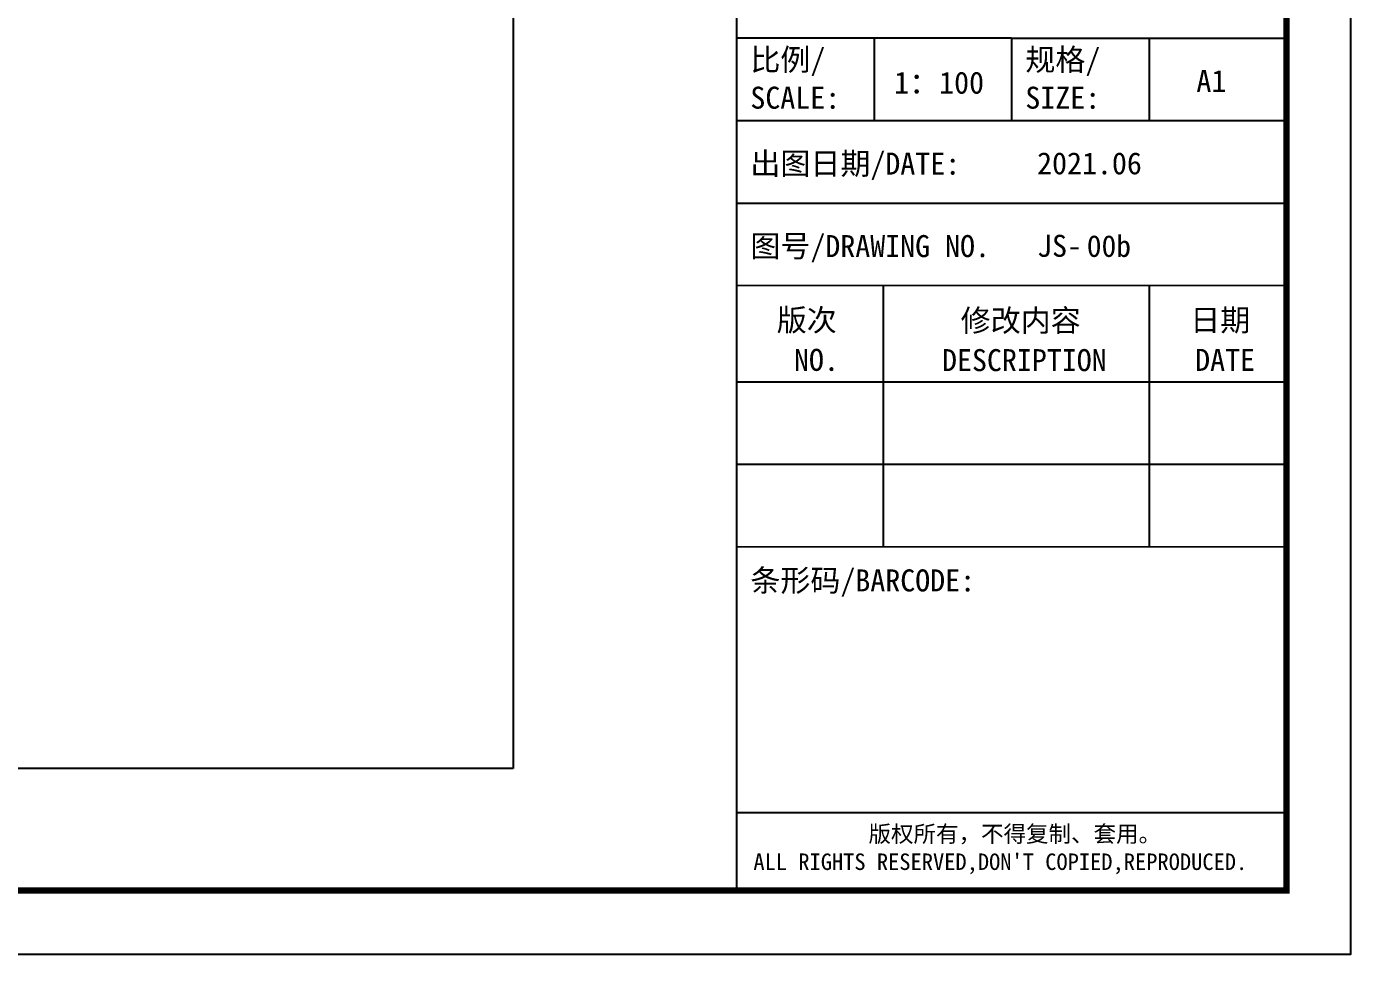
# Paper-space layout 'Layout1' of a CAD drawing. Extents: x 52 to 242751, y 71 to 90516.
# Drawn here: x 104211 to 118852, y 48516 to 58778 of the extents above; entities that cross this region are included whole.
import ezdxf
from ezdxf.enums import TextEntityAlignment as Align

# ---------------------------------------------------------------- set-up
doc = ezdxf.new("R2010")
doc.units = 0
doc.header["$LTSCALE"] = 10
doc.header["$MEASUREMENT"] = 0
doc.layers.get('0').update_dxf_attribs({"linetype": 'CONTINUOUS'})
for name, color, linetype in [('8', 8, 'CONTINUOUS'), ('BORDER', 7, 'CONTINUOUS'), ('PUB_TITLE', 4, 'CONTINUOUS')]:
    doc.layers.add(name, color=color, linetype=linetype)
doc.styles.add('-宋体', font='', dxfattribs={"width": 0.8})
doc.styles.get('-宋体').set_extended_font_data('SimSun')

# ---------------------------------------------------------------- blocks, each defined once
blk = doc.blocks.new('TQ1')
at = {"layer": 'PUB_TITLE'}
for p, q in [((-46855, -409155), (-49855, -409155)), ((-48355, -409155), (-48355, -410055)), ((-46855, -409155), (-46855, -410055)), ((-46855, -409155), (-43855, -409155)), ((-45355, -409155), (-45355, -410055)), ((-49855, -410055), (-43855, -410055)), ((-49855, -410955), (-43855, -410955)), ((-48255, -411855), (-48255, -414705)), ((-45355, -411855), (-45355, -414705)), ((-49855, -412905), (-43855, -412905)), ((-49855, -413805), (-43855, -413805))]:
    blk.add_line(p, q, dxfattribs=at)
at = {"layer": 'PUB_TITLE', "const_width": 20}
for points in [[(-49855, -378414), (-49855, -418455)], [(-49855, -411855), (-43855, -411855)], [(-49855, -414705), (-43855, -414705)], [(-49855, -417605), (-43855, -417605)]]:
    blk.add_lwpolyline(points, dxfattribs=at)
at = {"layer": 'PUB_TITLE', "style": '-宋体'}
for s, height, p in [('比例/', 240, (-49705, -409511)), ('规格/', 240, (-46705, -409511)), ('A1', 240, (-44839, -409743)), ('1：100', 240, (-48136, -409762)), ('SCALE:', 240, (-49705, -409926)), ('SIZE:', 240, (-46705, -409926)), ('出图日期/DATE:', 240, (-49705, -410645)), ('2021.06', 240, (-46577, -410642)), ('图号/DRAWING NO.', 240, (-49705, -411545)), ('JS-', 240, (-46577, -411542)), ('条形码/BARCODE:', 240, (-49705, -415192)), ('版权所有，不得复制、套用。', 180, (-48416, -417927)), ("ALL RIGHTS RESERVED,DON'T COPIED,REPRODUCED.", 180, (-49672, -418231))]:
    blk.add_text(s, height=height, dxfattribs=at).set_placement(p)
for s, p in [('版次', (-49090, -412352)), ('修改内容', (-46756, -412356)), ('日期', (-44579, -412352)), ('NO.', (-48984, -412786)), ('DESCRIPTION', (-46716, -412789)), ('DATE', (-44526, -412786))]:
    blk.add_text(s, height=240, dxfattribs=at).set_placement(p, align=Align.CENTER)

psp = doc.layouts.get("Layout1")

# ---------------------------------------------------------------- linework, layer by layer
at = {"layer": '8'}
psp.add_lwpolyline([(112064, 86203), (112064, 49224)], dxfattribs=at)
at = {"layer": 'BORDER'}
psp.add_lwpolyline([(109593, 50574), (62899, 50574), (62899, 88465), (109593, 88465)], close=True, dxfattribs=at)
at = {"layer": 'PUB_TITLE'}
psp.add_lwpolyline([(59452, 48516), (59452, 90516), (118852, 90516), (118852, 48516)], close=True, dxfattribs=at)
at = {"layer": 'PUB_TITLE', "const_width": 70.7}
psp.add_lwpolyline([(61156, 49223), (118145, 49223), (118145, 89809), (61156, 89809)], close=True, dxfattribs=at)

# ---------------------------------------------------------------- block references
at = {"xscale": 1.01360066206343, "yscale": 1.01360066206343, "zscale": 1.01360066206343}
psp.add_blockref('TQ1', (162597, 473370), dxfattribs=at)

# ---------------------------------------------------------------- texts
at = {"layer": 'PUB_TITLE', "style": '-宋体'}
psp.add_text('00b', height=240, dxfattribs=at).set_placement((115936, 56230))

doc.saveas('drawing.dxf')
